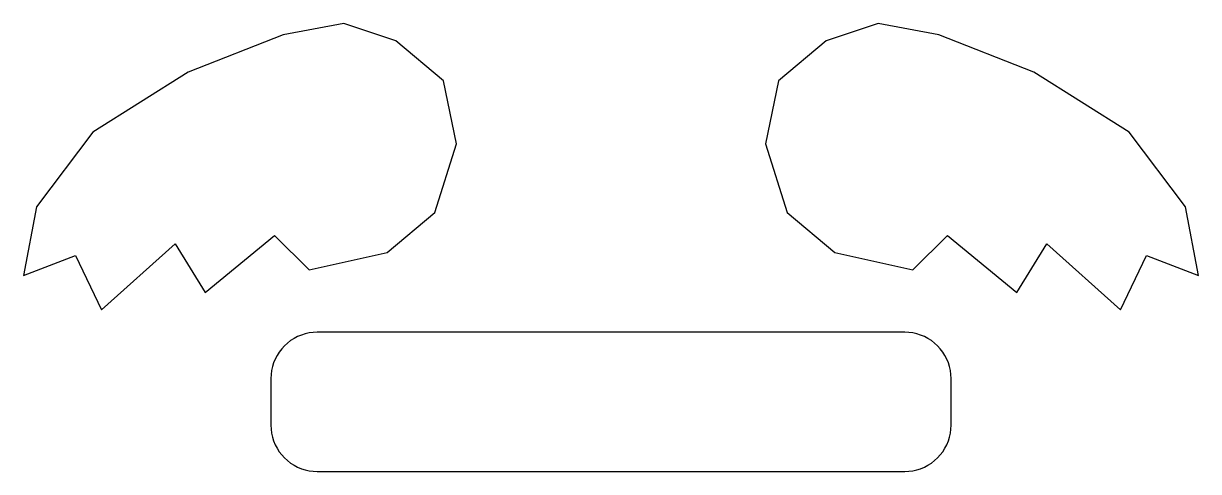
# Model space of a CAD drawing. Header units: metres. Extents: x -38 to 38, y -65.7 to -36.8.
import ezdxf

# ---------------------------------------------------------------- set-up
doc = ezdxf.new("R2010")
doc.units = ezdxf.units.M

msp = doc.modelspace()

# ---------------------------------------------------------------- linework, layer by layer
for p, q in [((-17.2803, -36.75), (-21.2003, -37.4902)), ((-13.9204, -37.8602), (-17.2803, -36.75)), ((17.2803, -36.75), (13.9204, -37.8602)), ((21.2003, -37.4902), (17.2803, -36.75)), ((-21.2003, -37.4902), (-27.3599, -39.8952)), ((-10.8404, -40.4502), (-13.9204, -37.8602)), ((13.9204, -37.8602), (10.8404, -40.4502)), ((27.3599, -39.8952), (21.2003, -37.4902)), ((-27.3599, -39.8952), (-33.5199, -43.7801)), ((33.5199, -43.7801), (27.3599, -39.8952)), ((-10, -44.5202), (-10.8404, -40.4502)), ((10.8404, -40.4502), (10, -44.5202)), ((-33.5199, -43.7801), (-37.1596, -48.59)), ((37.1596, -48.59), (33.5199, -43.7801)), ((-11.4001, -48.9598), (-10, -44.5202)), ((10, -44.5202), (11.4001, -48.9598)), ((-37.1596, -48.59), (-38, -53.0298)), ((38, -53.0298), (37.1596, -48.59)), ((-14.4801, -51.5498), (-11.4001, -48.9598)), ((11.4001, -48.9598), (14.4801, -51.5498)), ((-26.2396, -54.1398), (-21.7604, -50.4398)), ((-21.7604, -50.4398), (-19.5203, -52.6597)), ((19.5203, -52.6597), (21.7604, -50.4398)), ((21.7604, -50.4398), (26.2396, -54.1398)), ((-32.9598, -55.25), (-28.1998, -50.9948)), ((-28.1998, -50.9948), (-26.2396, -54.1398)), ((-19.5203, -52.6597), (-14.4801, -51.5498)), ((14.4801, -51.5498), (19.5203, -52.6597)), ((26.2396, -54.1398), (28.1998, -50.9948)), ((28.1998, -50.9948), (32.9598, -55.25)), ((-38, -53.0298), (-34.6397, -51.735)), ((-34.6397, -51.735), (-32.9598, -55.25)), ((32.9598, -55.25), (34.6397, -51.735)), ((34.6397, -51.735), (38, -53.0298)), ((-20.2679, -56.9811), (-20.5, -57.1019)), ((-20.026, -56.8809), (-20.2679, -56.9811)), ((-19.7764, -56.8022), (-20.026, -56.8809)), ((-19.5209, -56.7456), (-19.7764, -56.8022)), ((-19.2615, -56.7114), (-19.5209, -56.7456)), ((-19, -56.7), (-19.2615, -56.7114)), ((19, -56.7), (-19, -56.7)), ((19.2615, -56.7114), (19, -56.7)), ((19.5209, -56.7456), (19.2615, -56.7114)), ((19.7764, -56.8022), (19.5209, -56.7456)), ((20.026, -56.8809), (19.7764, -56.8022)), ((20.2679, -56.9811), (20.026, -56.8809)), ((20.5, -57.1019), (20.2679, -56.9811)), ((-21.1213, -57.5787), (-21.2981, -57.7716)), ((-20.9284, -57.4019), (-21.1213, -57.5787)), ((-20.7207, -57.2426), (-20.9284, -57.4019)), ((-20.5, -57.1019), (-20.7207, -57.2426)), ((20.7207, -57.2426), (20.5, -57.1019)), ((20.9284, -57.4019), (20.7207, -57.2426)), ((21.1213, -57.5787), (20.9284, -57.4019)), ((21.2981, -57.7716), (21.1213, -57.5787)), ((-21.7189, -58.4321), (-21.8191, -58.674)), ((-21.5981, -58.2), (-21.7189, -58.4321)), ((-21.4574, -57.9793), (-21.5981, -58.2)), ((-21.2981, -57.7716), (-21.4574, -57.9793)), ((21.4574, -57.9793), (21.2981, -57.7716)), ((21.5981, -58.2), (21.4574, -57.9793)), ((21.7189, -58.4321), (21.5981, -58.2)), ((21.8191, -58.674), (21.7189, -58.4321)), ((-21.9544, -59.1791), (-21.9886, -59.4385)), ((-21.8978, -58.9236), (-21.9544, -59.1791)), ((-21.8191, -58.674), (-21.8978, -58.9236)), ((21.8978, -58.9236), (21.8191, -58.674)), ((21.9544, -59.1791), (21.8978, -58.9236)), ((21.9886, -59.4385), (21.9544, -59.1791)), ((-21.9886, -59.4385), (-22, -59.7)), ((-22, -59.7), (-22, -62.7)), ((22, -59.7), (21.9886, -59.4385)), ((22, -62.7), (22, -59.7)), ((-22, -62.7), (-21.9886, -62.9615)), ((-21.9886, -62.9615), (-21.9544, -63.2209)), ((21.9544, -63.2209), (21.9886, -62.9615)), ((21.9886, -62.9615), (22, -62.7)), ((-21.9544, -63.2209), (-21.8978, -63.4764)), ((-21.8978, -63.4764), (-21.8191, -63.726)), ((-21.8191, -63.726), (-21.7189, -63.9678)), ((21.7189, -63.9678), (21.8191, -63.726)), ((21.8191, -63.726), (21.8978, -63.4764)), ((21.8978, -63.4764), (21.9544, -63.2209)), ((-21.7189, -63.9678), (-21.5981, -64.2)), ((-21.5981, -64.2), (-21.4574, -64.4207)), ((-21.4574, -64.4207), (-21.2981, -64.6284)), ((21.2981, -64.6284), (21.4574, -64.4207)), ((21.4574, -64.4207), (21.5981, -64.2)), ((21.5981, -64.2), (21.7189, -63.9678)), ((-21.2981, -64.6284), (-21.1213, -64.8213)), ((-21.1213, -64.8213), (-20.9284, -64.9981)), ((-20.9284, -64.9981), (-20.7207, -65.1574)), ((-20.7207, -65.1574), (-20.5, -65.2981)), ((-20.5, -65.2981), (-20.2679, -65.4189)), ((20.2679, -65.4189), (20.5, -65.2981)), ((20.5, -65.2981), (20.7207, -65.1574)), ((20.7207, -65.1574), (20.9284, -64.9981)), ((20.9284, -64.9981), (21.1213, -64.8213)), ((21.1213, -64.8213), (21.2981, -64.6284)), ((-20.2679, -65.4189), (-20.026, -65.5191)), ((-20.026, -65.5191), (-19.7764, -65.5978)), ((-19.7764, -65.5978), (-19.5209, -65.6544)), ((-19.5209, -65.6544), (-19.2615, -65.6886)), ((-19.2615, -65.6886), (-19, -65.7)), ((-19, -65.7), (19, -65.7)), ((19, -65.7), (19.2615, -65.6886)), ((19.2615, -65.6886), (19.5209, -65.6544)), ((19.5209, -65.6544), (19.7764, -65.5978)), ((19.7764, -65.5978), (20.026, -65.5191)), ((20.026, -65.5191), (20.2679, -65.4189))]:
    msp.add_line(p, q)

doc.saveas('drawing.dxf')
